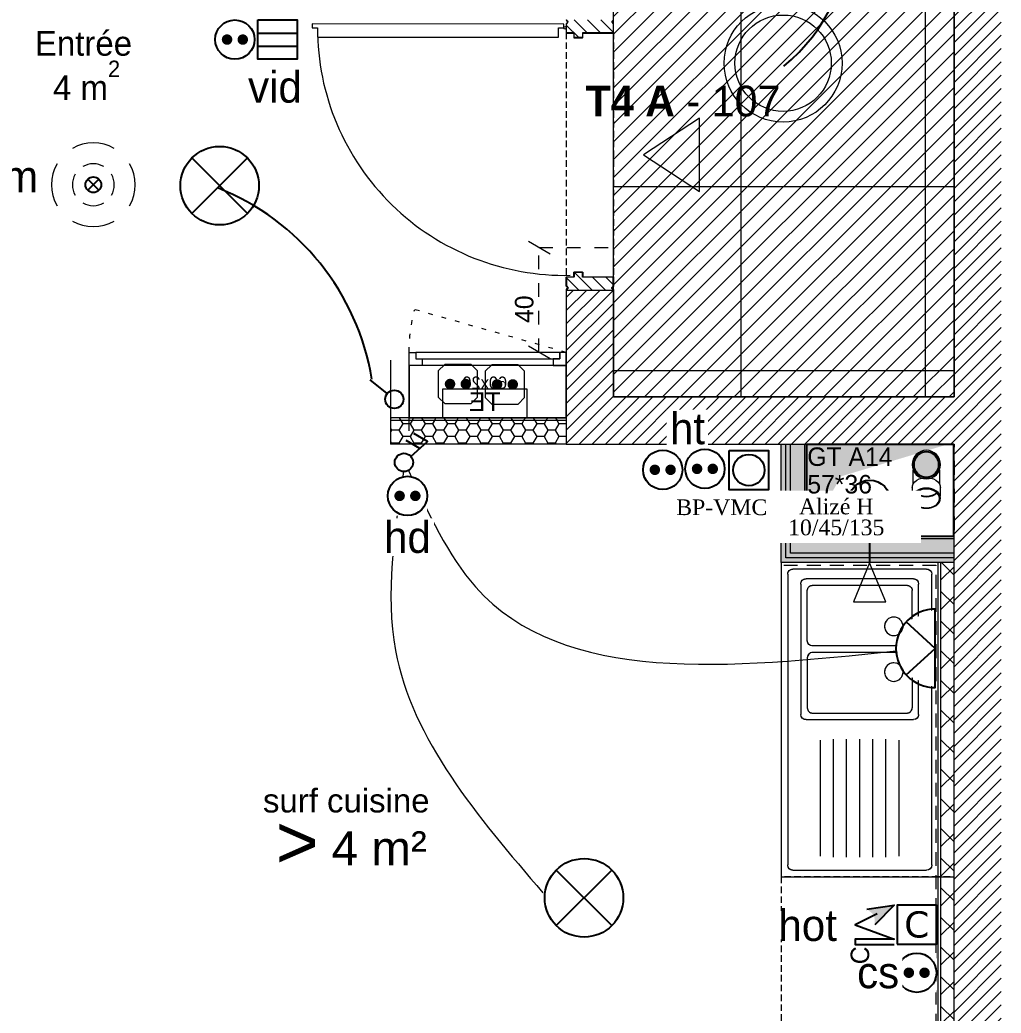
# Model space of a CAD drawing. Header units: centimetres. Extents: x 2666 to 9670, y 1889 to 5633.
# Drawn here: x 3980.9 to 4355.4, y 2993.2 to 3372.4 of the extents above; entities that cross this region are included whole.
import ezdxf

# ---------------------------------------------------------------- set-up
doc = ezdxf.new("R2010")
doc.units = ezdxf.units.CM
doc.header["$LTSCALE"] = 12.7
for name, pattern in [('ISO-03', [3, 1.2, -1.8]), ('Style de ligne -11', [0.694444, 0.41656, -0.277884]), ('Style de ligne -13', [0.295276, 0.19685, -0.098425]), ('Style de ligne -5', [0.41656, 0.13885, -0.27771]), ('VW-01', [0.83312, 0.41656, -0.41656])]:
    doc.linetypes.add(name, pattern=pattern)
doc.layers.add('B faience', color=7, linetype='Style de ligne -11', lineweight=13, true_color=0x0040ff)
doc.layers.add('C ANNOTATIONS-textes-numérotation gaine', color=7, linetype='ISO-03', lineweight=5, true_color=0xdd0000)
for name, color, linetype, lineweight in [('B Faux plafonds', 7, 'Continuous', 5), ('B GÈnÈral', 7, 'Continuous', 5), ('B Général', 7, 'Continuous', 5), ('C ANNOTATIONS-prestations', 7, 'Continuous', 5), ('C ANNOTATIONS-prestations-1', 7, 'Continuous', 5), ('C ANNOTATIONS-texte', 7, 'Continuous', 5), ('C ANNOTATIONS-texte surfaces', 7, 'Continuous', 5), ('F REMPLISSAGE-TE', 7, 'Continuous', 13), ('F REMPLISSAGE-TE-1', 7, 'Continuous', 5), ('F REMPLISSAGE-vert clair', 7, 'Continuous', 13), ('F REMPLISSAGE-vert clair-1', 7, 'Continuous', 5), ('F REMPLISSAGE-vert foncÈ', 7, 'Continuous', 5), ('F REMPLISSAGE-vert foncé', 7, 'Continuous', 13), ('prlm-ELEC-CFA', 1, 'Continuous', 25), ('prlm-ELEC-CFO', 1, 'Continuous', 25), ('prlm-ELEC-SSI', 1, 'Continuous', 25)]:
    doc.layers.add(name, color=color, linetype=linetype, lineweight=lineweight)
for name, color, linetype in [('prlm-EAU-CHU', 42, 'Continuous'), ('prlm-EAU-EUEV', 25, 'Continuous'), ('prlm-GT', 242, 'Continuous'), ('prlm-VMC', 93, 'Continuous')]:
    doc.layers.add(name, color=color, linetype=linetype)
doc.styles.add('Eurostile', font='')
doc.styles.add('Eurostile (bold)', font='')
doc.styles.add('prlm-elec-cfa', font='comic.ttf', dxfattribs={"height": 12})
doc.styles.add('prlm-elec-cfo', font='comic.ttf', dxfattribs={"height": 12})
doc.styles.add('prlm-elec-ssi', font='comic.ttf', dxfattribs={"height": 12})
doc.styles.add('prlm-sejc', font='arial.ttf', dxfattribs={"height": 20})
doc.styles.add('prlm-vmc', font='pala.ttf', dxfattribs={"height": 14})
doc.styles.get('Eurostile').set_extended_font_data('Eurostile')
doc.styles.get('Eurostile (bold)').set_extended_font_data('Eurostile', bold=True)
pattern_1 = [(45, (0, 0), (2.4253472, -2.6458333), [])]
pattern_2 = [(180, (3724.997, 3146.8902), (-4.261364, -2.4603), [2.84091, -5.68182]), (300, (3724.997, 3146.8902), (4.261364, -2.4603), [2.84091, -5.68182]), (240, (3722.1562, 3141.9696), (-9e-09, -4.920599), [2.84091, -5.68182])]
pattern_3 = [(135, (4198.4424, 3320.8756), (2.64583, 2.42535), [])]

# ---------------------------------------------------------------- blocks, each defined once
blk = doc.blocks.new('Evier 120.60 RSH')
at = {"layer": 'B Général', "color": 7, "linetype": 'Continuous', "lineweight": 5}
for p, q in [((-55.5, -2.5), (55.5, -2.5)), ((-57.5, -55.5), (-57.5, -4.5)), ((2, -7.53), (51.79, -7.53)), ((57.5, -4.5), (57.5, -55.5)), ((0, -50.5), (0, -9.53)), ((18.98, -10), (18.98, -10)), ((53.79, -9.53), (53.79, -50.5)), ((-52.12, -15), (-7.88, -15)), ((-52.5, -20), (-7.5, -20)), ((-52.5, -25), (-7.5, -25)), ((-52.5, -30), (-7.5, -30)), ((-52.5, -35), (-7.5, -35)), ((-52.5, -40), (-7.5, -40)), ((-52.12, -45), (-7.88, -45)), ((25.65, -43.33), (25.65, -43.33)), ((51.79, -52.5), (2, -52.5)), ((9.17, -50), (9.17, -50)), ((55.5, -57.5), (-55.5, -57.5))]:
    blk.add_line(p, q, dxfattribs=at)
at = {"layer": 'B Général', "color": 7, "linetype": 'Continuous', "lineweight": 5, "flags": 128}
blk.add_lwpolyline([(-60, 0), (-60, 6), (60, 6), (60, 0)], dxfattribs=at)
blk.add_lwpolyline([(-60, 0), (60, 0), (60, -60), (-60, -60)], close=True, dxfattribs=at)
for points in [[(25.65, -12), (25.65, -48, -0.414212), (23.65, -50), (4.5, -50, -0.198914), (3.09, -49.41, -0.198914), (2.5, -48), (2.5, -12, -0.414214), (4.5, -10)], [(25.65, -12, 0.414212), (23.65, -10), (4.45, -10)], [(28.15, -12), (28.15, -48, 0.414212), (30.15, -50), (49.29, -50, 0.198914), (50.71, -49.41, 0.198914), (51.29, -48), (51.29, -12, 0.414214), (49.29, -10)], [(28.15, -12, -0.414212), (30.15, -10), (49.34, -10)]]:
    blk.add_lwpolyline(points, format="xyb", dxfattribs=at)
at = {"layer": 'B Général', "color": 7, "linetype": 'Continuous', "lineweight": 5}
for centre, start, end in [((-55.5, -4.5), 90, 180), ((55.5, -4.5), 0, 90), ((2, -9.53), 90, 180), ((51.79, -9.53), 0, 90), ((2, -50.5), 180, 270), ((51.79, -50.5), 270, 0), ((-55.5, -55.5), 180, 270), ((55.5, -55.5), 270, 0)]:
    blk.add_arc(centre, 2, start, end, dxfattribs=at)
for centre in [(18.15, -17), (35.65, -17)]:
    blk.add_ellipse(centre, major_axis=(3.54, 0), ratio=1, dxfattribs=at)
blk = doc.blocks.new('Groupe-28-1')
at = {"layer": 'B Général', "color": 7, "linetype": 'VW-01', "lineweight": 5, "flags": 128}
blk.add_lwpolyline([(4280.44, 3210.48), (4337.44, 3210.48), (4337.44, 3174.23), (4280.44, 3174.23)], close=True, dxfattribs=at)
at = {"layer": 'C ANNOTATIONS-textes-numérotation gaine', "color": 7, "insert": (4281.44, 3209.18), "char_height": 7.059, "width": 43.7576, "attachment_point": 1, "line_spacing_factor": 0.894142, "style": 'Eurostile'}
blk.add_mtext('GT A14\\P57*36', dxfattribs=at)
blk = doc.blocks.new('xi.PTCE')
at = {"layer": 'prlm-ELEC-CFO', "color": 0}
for points in [[(-10.61, 10.61), (10.61, -10.61)], [(10.61, 10.61), (-10.61, -10.61)]]:
    blk.add_lwpolyline(points, dxfattribs=at)
at = {"layer": 'prlm-ELEC-CFO', "color": 0, "linetype": 'ByBlock'}
blk.add_circle((0, 0), 15, dxfattribs=at)
blk = doc.blocks.new('xi.SA')
at = {"layer": 'prlm-ELEC-CFO', "color": 0}
blk.add_lwpolyline([(0.2, -1.28), (5.5, 5.28)], dxfattribs=at)
blk.add_circle((-2, -4), 3.5, dxfattribs=at)
blk = doc.blocks.new('xi.FUM')
at = {"color": 0}
blk.add_wipeout([(-10.61, -10.61), (-15, 0), (-10.61, 10.61), (0, 15), (10.61, 10.61), (15, 0), (10.61, -10.61), (0, -15)], dxfattribs=at).dxf.layer = 'prlm-ELEC-SSI'
at = {"layer": 'prlm-ELEC-SSI', "color": 0}
for points in [[(-2.12, 2.12), (2.12, -2.12)], [(2.12, 2.12), (-2.12, -2.12)]]:
    blk.add_lwpolyline(points, dxfattribs=at)
blk.add_circle((0, 0), 3, dxfattribs=at)
at = {"layer": 'prlm-ELEC-SSI', "color": 0, "lineweight": 13}
for radius, start, end in [(16, 60, 120), (16, 150, 210), (8, 60, 120), (16, 330, 30), (8, 150, 210), (8, 330, 30), (8, 240, 300), (16, 240, 300)]:
    blk.add_arc((0, 0), radius, start, end, dxfattribs=at)
blk = doc.blocks.new('xi.VID')
at = {"layer": 'prlm-ELEC-CFA', "color": 0, "linetype": 'ByBlock', "lineweight": -2, "flags": 128}
blk.add_lwpolyline([(-7.5, 7.5), (7.5, 7.5), (7.5, -7.5), (-7.5, -7.5)], close=True, dxfattribs=at)
at = {"layer": 'prlm-ELEC-CFA', "color": 0}
for points in [[(-7.5, 2.5), (7.5, 2.5)], [(-7.5, -2.5), (7.5, -2.5)]]:
    blk.add_lwpolyline(points, dxfattribs=at)
blk = doc.blocks.new('xi.PC')
at = {"color": 0, "lineweight": 5}
blk.add_wipeout([(-7.5, -7.5), (7.5, -7.5), (7.5, 7.5), (-7.5, 7.5)], dxfattribs=at).dxf.layer = 'prlm-ELEC-CFO'
at = {"layer": 'prlm-ELEC-CFO', "color": 0, "linetype": 'ByBlock', "lineweight": 5, "const_width": 2}
for points in [[(-4, 0, 1), (-2, 0, 1)], [(2, 0, 1), (4, 0, 1)]]:
    blk.add_lwpolyline(points, format="xyb", close=True, dxfattribs=at)
at = {"layer": 'prlm-ELEC-CFO', "color": 0, "linetype": 'ByBlock', "lineweight": -2}
blk.add_circle((0, 0), 7.5, dxfattribs=at)
blk = doc.blocks.new('xi.PCGTL')
at = {"layer": 'prlm-ELEC-CFO', "color": 0, "lineweight": 0}
blk.add_lwpolyline([(-7.5, -5), (-5, -7.5), (5, -7.5), (7.5, -5), (7.5, 5), (5, 7.5), (-5, 7.5), (-7.5, 5)], close=True, dxfattribs=at)
at = {"layer": 'prlm-ELEC-CFO', "color": 0, "linetype": 'ByBlock', "lineweight": 5, "const_width": 2}
for points in [[(-4, 0, 1), (-2, 0, 1)], [(2, 0, 1), (4, 0, 1)]]:
    blk.add_lwpolyline(points, format="xyb", close=True, dxfattribs=at)
blk = doc.blocks.new('xi.4m²')
at = {"color": 0}
blk.add_wipeout([(-34.54, 20.54), (34.54, 20.54), (34.54, -20.54), (-34.54, -20.54)], dxfattribs=at).dxf.layer = 'prlm-ELEC-CFO'
at = {"layer": 'prlm-ELEC-CFO', "color": 0, "attachment_point": 6, "line_spacing_factor": 0.8, "style": 'prlm-sejc'}
for s, insert, char_height in [('surf cuisine', (30.36, 8.9), 9), ('4 m²', (29.31, -9.19), 13)]:
    blk.add_mtext(s, dxfattribs=dict(at, insert=insert, char_height=char_height))
at = {"layer": 'prlm-ELEC-CFO', "color": 0, "style": 'prlm-sejc', "flags": 8}
blk.add_attdef('?', (-28.3, -16.79), '', height=20, dxfattribs=at)
blk = doc.blocks.new('xi.ECAP')
at = {"color": 0}
blk.add_wipeout([(-15, 0), (-10.13, 11.06), (0, 15), (10.13, 11.06), (15, 0)], dxfattribs=at).dxf.layer = 'prlm-ELEC-CFO'
at = {"layer": 'prlm-ELEC-CFO', "color": 0, "linetype": 'ByBlock', "lineweight": -2, "flags": 128}
blk.add_lwpolyline([(15, 0, 1), (-15, 0)], format="xyb", close=True, dxfattribs=at)
at = {"layer": 'prlm-ELEC-CFO', "color": 0}
blk.add_lwpolyline([(-10.13, 11.06), (0, 0), (10.13, 11.06)], dxfattribs=at)
blk = doc.blocks.new('xi.DA')
at = {"layer": 'prlm-ELEC-CFO', "color": 0}
for points in [[(4.05, 1.39), (-1.17, 4.34)], [(0.61, -1.67), (7.04, 4.05), (1.81, 7.01)]]:
    blk.add_lwpolyline(points, dxfattribs=at)
blk.add_circle((-2, -4), 3.5, dxfattribs=at)
blk = doc.blocks.new('xi.PCHD')
at = {"color": 0, "lineweight": 5}
blk.add_wipeout([(-7.5, -7.5), (7.5, -7.5), (7.5, 7.5), (-7.5, 7.5)], dxfattribs=at).dxf.layer = 'prlm-ELEC-CFO'
at = {"layer": 'prlm-ELEC-CFO', "color": 0, "linetype": 'ByBlock', "lineweight": 5, "const_width": 2}
for points in [[(-4, 0, 1), (-2, 0, 1)], [(2, 0, 1), (4, 0, 1)]]:
    blk.add_lwpolyline(points, format="xyb", close=True, dxfattribs=at)
at = {"layer": 'prlm-ELEC-CFO', "color": 0, "linetype": 'ByBlock', "lineweight": -2}
blk.add_circle((0, 0), 7.5, dxfattribs=at)
blk = doc.blocks.new('xi.PCHT')
at = {"color": 0, "lineweight": 5}
blk.add_wipeout([(-7.5, -7.5), (7.5, -7.5), (7.5, 7.5), (-7.5, 7.5)], dxfattribs=at).dxf.layer = 'prlm-ELEC-CFO'
at = {"layer": 'prlm-ELEC-CFO', "color": 0, "linetype": 'ByBlock', "lineweight": 5, "const_width": 2}
for points in [[(-4, 0, 1), (-2, 0, 1)], [(2, 0, 1), (4, 0, 1)]]:
    blk.add_lwpolyline(points, format="xyb", close=True, dxfattribs=at)
at = {"layer": 'prlm-ELEC-CFO', "color": 0, "linetype": 'ByBlock', "lineweight": -2}
blk.add_circle((0, 0), 7.5, dxfattribs=at)
blk = doc.blocks.new('xi.SF32')
at = {"layer": 'prlm-ELEC-CFO', "color": 0, "flags": 128}
blk.add_lwpolyline([(-7.5, -7.5), (7.5, -7.5), (7.5, 7.5), (-7.5, 7.5)], close=True, dxfattribs=at)
at = {"layer": 'prlm-ELEC-CFO', "color": 0, "linetype": 'ByBlock', "insert": (0, 0), "char_height": 10, "width": 11.36, "attachment_point": 5}
blk.add_mtext('{\\fVerdana|b0|i0|c0|p34;C}', dxfattribs=at)
blk = doc.blocks.new('xi.PCS')
at = {"color": 0, "lineweight": 5}
blk.add_wipeout([(-7.5, -7.5), (7.5, -7.5), (7.5, 7.5), (-7.5, 7.5)], dxfattribs=at).dxf.layer = 'prlm-ELEC-CFO'
at = {"layer": 'prlm-ELEC-CFO', "color": 0, "linetype": 'ByBlock', "lineweight": 5, "const_width": 2}
for points in [[(-4, 0, 1), (-2, 0, 1)], [(2, 0, 1), (4, 0, 1)]]:
    blk.add_lwpolyline(points, format="xyb", close=True, dxfattribs=at)
at = {"layer": 'prlm-ELEC-CFO', "color": 0, "linetype": 'ByBlock', "lineweight": -2}
blk.add_circle((0, 0), 7.5, dxfattribs=at)
blk = doc.blocks.new('xi.hot')
at = {"layer": 'prlm-ELEC-CFO', "lineweight": 5}
blk.add_hatch(color=0, dxfattribs=at).paths.add_polyline_path([(-3, 6), (-0.1, 3.7), (0, 0), (7.5, 7.5)])
at = {"layer": 'prlm-ELEC-CFO', "color": 0}
for points in [[(0.95, 4.23), (-7.5, 0), (7.5, -5.5), (-7.5, -5.5), (-7.5, -7.5), (7.5, -7.5)], [(-3, 6), (7.5, 7.5), (0, 0)]]:
    blk.add_lwpolyline(points, dxfattribs=at)
blk = doc.blocks.new('xi.cee1')
at = {"layer": 'prlm-EAU-CHU', "color": 0, "lineweight": 13}
for p, q in [((7.43, 5), (2.17, 5)), ((12.09, 5.34), (8.77, 5.34)), ((2.17, -5), (7.43, -5)), ((8.77, -5.34), (12.09, -5.34))]:
    blk.add_line(p, q, dxfattribs=at)
for radius in [5.45, 4.69]:
    blk.add_circle((0, 0), radius, dxfattribs=at)
for centre, radius, start, end in [((10.09, 0.78), 4.99, 122.4397, 169.5051), ((8.79, 2.49), 2.86, 90.508, 118.9381), ((6.35, 0), 5.87, 317.8112, 42.1667), ((6.14, 0), 6.3, 318.9248, 41.0752), ((10.09, -0.78), 4.99, 190.4949, 237.5603), ((8.79, -2.49), 2.86, 241.0619, 269.492)]:
    blk.add_arc(centre, radius, start, end, dxfattribs=at)
for centre, major_axis, ratio in [((12.84, 0), (0, -5.44), 0.708306), ((12.94, 0), (0, -5.05), 0.707331)]:
    blk.add_ellipse(centre, major_axis=major_axis, ratio=ratio, dxfattribs=at)
blk = doc.blocks.new('xi.be')
at = {"layer": 'prlm-VMC', "color": 0, "linetype": 'ByBlock', "lineweight": 5, "flags": 128}
blk.add_lwpolyline([(-6.17, -15), (6.17, -15), (0, 0)], close=True, dxfattribs=at)
at = {"layer": 'prlm-VMC', "color": 0, "linetype": 'ByBlock', "lineweight": 5}
blk.add_solid([(0, -1), (5.17, -14), (-5.17, -14), (0, -1)], dxfattribs=at)
blk = doc.blocks.new('xi.eu')
at = {"layer": 'prlm-EAU-EUEV', "linetype": 'ByBlock', "lineweight": -2}
h = blk.add_hatch(color=0, dxfattribs=at)
edge = h.paths.add_edge_path()
edge.add_arc((0, 0), 5, 0, 360)
at = {"layer": 'prlm-EAU-EUEV', "color": 0, "linetype": 'ByBlock', "lineweight": 5}
blk.add_circle((0, 0), 5, dxfattribs=at)
blk = doc.blocks.new('xi.bp-vmc-cui')
at = {"layer": 'prlm-VMC', "color": 0, "linetype": 'ByBlock', "lineweight": -2, "flags": 128}
blk.add_lwpolyline([(-7.5, 7.5), (7.5, 7.5), (7.5, -7.5), (-7.5, -7.5)], close=True, dxfattribs=at)
at = {"layer": 'prlm-VMC', "color": 0, "linetype": 'ByBlock', "lineweight": -2}
blk.add_circle((0, 0), 6, dxfattribs=at)
blk = doc.blocks.new('xi.lumD')
at = {"layer": 'prlm-ELEC-CFO', "color": 0, "linetype": 'ByBlock', "lineweight": 13}
for radius in [22.49, 18.39]:
    blk.add_circle((0, 0), radius, dxfattribs=at)
blk = doc.blocks.new('Evier 120.60 T3 et +')
at = {"layer": 'B Général', "color": 7, "linetype": 'Style de ligne -13', "lineweight": 5}
for p, q in [((-55.5, -2.5), (55.5, -2.5)), ((-57.5, -55.5), (-57.5, -4.5)), ((2, -7.53), (51.79, -7.53)), ((57.5, -4.5), (57.5, -55.5)), ((0, -50.5), (0, -9.53)), ((18.98, -10), (18.98, -10)), ((53.79, -9.53), (53.79, -50.5)), ((-52.12, -15), (-7.88, -15)), ((-52.5, -20), (-7.5, -20)), ((-52.5, -25), (-7.5, -25)), ((-52.5, -30), (-7.5, -30)), ((-52.5, -35), (-7.5, -35)), ((-52.5, -40), (-7.5, -40)), ((-52.12, -45), (-7.88, -45)), ((25.65, -43.33), (25.65, -43.33)), ((51.79, -52.5), (2, -52.5)), ((9.17, -50), (9.17, -50)), ((55.5, -57.5), (-55.5, -57.5))]:
    blk.add_line(p, q, dxfattribs=at)
at = {"layer": 'B Général', "color": 7, "linetype": 'Style de ligne -13', "lineweight": 5, "flags": 128}
blk.add_lwpolyline([(-60, 0), (-60, 6), (60, 6), (60, 0)], dxfattribs=at)
blk.add_lwpolyline([(-60, 0), (60, 0), (60, -60), (-60, -60)], close=True, dxfattribs=at)
for points in [[(25.65, -12), (25.65, -48, -0.414212), (23.65, -50), (4.5, -50, -0.198914), (3.09, -49.41, -0.198914), (2.5, -48), (2.5, -12, -0.414214), (4.5, -10)], [(25.65, -12, 0.414212), (23.65, -10), (4.45, -10)], [(28.15, -12), (28.15, -48, 0.414212), (30.15, -50), (49.29, -50, 0.198914), (50.71, -49.41, 0.198914), (51.29, -48), (51.29, -12, 0.414214), (49.29, -10)], [(28.15, -12, -0.414212), (30.15, -10), (49.34, -10)]]:
    blk.add_lwpolyline(points, format="xyb", dxfattribs=at)
at = {"layer": 'B Général', "color": 7, "linetype": 'Style de ligne -13', "lineweight": 5}
for centre, start, end in [((-55.5, -4.5), 90, 180), ((55.5, -4.5), 0, 90), ((2, -9.53), 90, 180), ((51.79, -9.53), 0, 90), ((2, -50.5), 180, 270), ((51.79, -50.5), 270, 0), ((-55.5, -55.5), 180, 270), ((55.5, -55.5), 270, 0)]:
    blk.add_arc(centre, 2, start, end, dxfattribs=at)
for centre in [(18.15, -17), (35.65, -17)]:
    blk.add_ellipse(centre, major_axis=(3.54, 0), ratio=1, dxfattribs=at)
blk = doc.blocks.new('Cuisson')
at = {"layer": 'B Général', "color": 7, "linetype": 'Style de ligne -13', "lineweight": 5, "flags": 128}
blk.add_lwpolyline([(-30, 30), (-30, 36), (30, 36), (30, 30)], dxfattribs=at)
blk.add_lwpolyline([(-30, 30), (30, 30), (30, -30), (-30, -30)], close=True, dxfattribs=at)
at = {"layer": 'B Général', "color": 7, "insert": (0, 0), "char_height": 7.06, "attachment_point": 5, "line_spacing_factor": 0.894142, "style": 'Eurostile'}
blk.add_mtext('C', dxfattribs=at)
blk = doc.blocks.new('Groupe-12-1')
at = {"layer": 'B Général', "flags": 128}
for points in [[(-31.46, -5.77), (-31.46, -0.77), (-28.96, -0.77), (-28.96, -3.27), (-26.46, -3.27), (-26.46, -5.77)], [(26.04, -0.77), (26.04, -3.27), (-28.96, -3.27), (-28.96, -0.77)], [(28.54, -5.77), (28.54, -0.77), (26.04, -0.77), (26.04, -3.27), (23.54, -3.27), (23.54, -5.77)]]:
    blk.add_lwpolyline(points, close=True, dxfattribs=at)
blk = doc.blocks.new('TE')
at = {"layer": 'B Général', "color": 7, "linetype": 'Style de ligne -5', "lineweight": 5}
blk.add_line((-31.46, -0.77), (26.39, 15.56), dxfattribs=at)
at = {"layer": 'B Général', "flags": 128}
blk.add_lwpolyline([(28.54, -5.77), (28.54, -25.77), (-31.46, -25.77), (-31.46, -5.77)], close=True, dxfattribs=at)
at = {"layer": 'B Général', "color": 7, "flags": 128}
blk.add_lwpolyline([(15.79, -14.77), (15.79, -25.77), (-16.46, -25.77), (-16.46, -14.77)], close=True, dxfattribs=at)
at = {"layer": 'B Général', "color": 7, "linetype": 'Style de ligne -5', "lineweight": 5}
blk.add_arc((-34.54, -0.77), 63.08, 359.9968, 14.9984, dxfattribs=at)
at = {"layer": 'B Général', "color": 7}
blk.add_blockref('Groupe-12-1', (0, 0), dxfattribs=at)
at = {"layer": 'B Général', "insert": (-0.34, -16.07), "char_height": 7.059, "width": 32.25, "attachment_point": 2, "line_spacing_factor": 0.894142, "style": 'Eurostile'}
blk.add_mtext('TE ', dxfattribs=at)
at = {"layer": 'C ANNOTATIONS-prestations', "insert": (-0.34, -14.77), "char_height": 4.706, "width": 32.25, "attachment_point": 8, "line_spacing_factor": 0.894142, "style": 'Eurostile'}
blk.add_mtext('60x20', dxfattribs=at)

msp = doc.modelspace()

# ---------------------------------------------------------------- hatches: boundary and pattern name
at = {"layer": 'B Faux plafonds', "linetype": 'Continuous', "lineweight": 5, "true_color": 0xaaaaaa}
h = msp.add_hatch(dxfattribs=at)
h.set_pattern_fill('F_P__SOFFITE', color=253, style=0, pattern_type=2)
h.set_pattern_definition([(45, (0, 0.2205), (-3.5277778, 3.3072917), [])])
h.paths.add_polyline_path([(4337.44, 3228.48), (4207.44, 3228.48), (4207.44, 4282.39), (4659.96, 4282.39), (4659.96, 4330.39), (5019.96, 4330.39), (5019.96, 4687.89), (5150.04, 4687.72), (5150.04, 4282.39), (6787.89, 4282.39), (6787.89, 4152.39), (4337.44, 4152.39)])
at = {"layer": 'B GÈnÈral', "linetype": 'Continuous', "lineweight": 5}
h = msp.add_hatch(dxfattribs=at)
h.set_pattern_fill('50_BETON', style=0, pattern_type=2)
h.set_pattern_definition(pattern_1)
h.paths.add_polyline_path([(4337.44, 3769.29), (4337.44, 2576.4), (4355.44, 2592.4), (4355.44, 3769.29)])
h = msp.add_hatch(dxfattribs=at)
h.set_pattern_fill('50_BETON', angle=90, style=0, pattern_type=2)
h.set_pattern_definition(pattern_3)
edge = h.paths.add_edge_path()
edge.add_line((4207.39, 3372.48), (4206.82, 3371.81))
edge.add_line((4206.82, 3371.81), (4206.81, 3371.8))
edge.add_arc((4206.96, 3371.67), 0.2, 138.9909, 221.0091)
edge.add_line((4206.81, 3371.54), (4206.82, 3371.53))
edge.add_line((4206.82, 3371.53), (4207.3, 3370.97))
edge.add_line((4207.3, 3370.97), (4207.3, 3370.97))
edge.add_arc((4207.26, 3370.94), 0.05, 0, 41.0091, ccw=False)
edge.add_line((4207.31, 3370.94), (4207.31, 3370.94))
edge.add_line((4207.31, 3370.94), (4207.31, 3367.58))
edge.add_line((4207.31, 3367.58), (4207.31, 3367.57))
edge.add_arc((4207.27, 3367.57), 0.0435, 270, 360, ccw=False)
edge.add_line((4207.27, 3367.53), (4195.75, 3367.53))
edge.add_arc((4195.75, 3367.35), 0.174, 90, 180)
edge.add_line((4195.57, 3367.35), (4195.57, 3367.33))
edge.add_line((4195.57, 3367.33), (4195.57, 3365.78))
edge.add_line((4195.57, 3365.78), (4195.57, 3365.77))
edge.add_arc((4195.53, 3365.77), 0.0435, 270, 360, ccw=False)
edge.add_line((4195.53, 3365.73), (4192.49, 3365.73))
edge.add_arc((4192.49, 3365.77), 0.0435, 180, 270, ccw=False)
edge.add_line((4192.44, 3365.77), (4192.44, 3365.78))
edge.add_line((4192.44, 3365.78), (4192.44, 3367.33))
edge.add_line((4192.44, 3367.33), (4192.44, 3367.35))
edge.add_arc((4192.27, 3367.35), 0.174, 0, 90)
edge.add_line((4192.27, 3367.53), (4189.62, 3367.53))
edge.add_arc((4189.62, 3367.57), 0.0435, 180, 270, ccw=False)
edge.add_line((4189.57, 3367.57), (4189.57, 3367.58))
edge.add_line((4189.57, 3367.58), (4189.57, 3370.94))
edge.add_line((4189.57, 3370.94), (4189.57, 3370.94))
edge.add_arc((4189.62, 3370.94), 0.05, 138.9909, 180, ccw=False)
edge.add_line((4189.59, 3370.97), (4189.59, 3370.97))
edge.add_line((4189.59, 3370.97), (4190.07, 3371.53))
edge.add_line((4190.07, 3371.53), (4190.08, 3371.54))
edge.add_arc((4189.93, 3371.67), 0.2, 318.9909, 396.9033)
edge.add_line((4190.09, 3371.79), (4190.08, 3371.8))
edge.add_line((4190.08, 3371.8), (4189.63, 3372.31))
edge.add_line((4189.63, 3372.31), (4189.63, 3372.31))
edge.add_line((4189.63, 3372.31), (4189.49, 3372.48))
edge.add_line((4189.49, 3372.48), (4207.39, 3372.48))
h = msp.add_hatch(dxfattribs=at)
h.set_pattern_fill('50_BETON', angle=90, style=0, pattern_type=2)
h.set_pattern_definition(pattern_3)
edge = h.paths.add_edge_path()
edge.add_line((4207.39, 3269.28), (4206.82, 3269.94))
edge.add_line((4206.82, 3269.94), (4206.81, 3269.95))
edge.add_arc((4206.96, 3270.08), 0.2, 138.9909, 221.0091, ccw=False)
edge.add_line((4206.81, 3270.21), (4206.82, 3270.22))
edge.add_line((4206.82, 3270.22), (4207.3, 3270.78))
edge.add_line((4207.3, 3270.78), (4207.3, 3270.78))
edge.add_arc((4207.26, 3270.81), 0.05, 318.9909, 360)
edge.add_line((4207.31, 3270.81), (4207.31, 3270.81))
edge.add_line((4207.31, 3270.81), (4207.31, 3274.18))
edge.add_line((4207.31, 3274.18), (4207.31, 3274.18))
edge.add_arc((4207.27, 3274.18), 0.0435, 0, 90)
edge.add_line((4207.27, 3274.23), (4195.75, 3274.23))
edge.add_arc((4195.75, 3274.4), 0.174, 180, 270, ccw=False)
edge.add_line((4195.57, 3274.4), (4195.57, 3274.43))
edge.add_line((4195.57, 3274.43), (4195.57, 3275.98))
edge.add_line((4195.57, 3275.98), (4195.57, 3275.98))
edge.add_arc((4195.53, 3275.98), 0.0435, 0, 90)
edge.add_line((4195.53, 3276.03), (4192.49, 3276.03))
edge.add_arc((4192.49, 3275.98), 0.0435, 90, 180)
edge.add_line((4192.44, 3275.98), (4192.44, 3275.98))
edge.add_line((4192.44, 3275.98), (4192.44, 3274.43))
edge.add_line((4192.44, 3274.43), (4192.44, 3274.4))
edge.add_arc((4192.27, 3274.4), 0.174, 270, 360, ccw=False)
edge.add_line((4192.27, 3274.23), (4189.62, 3274.23))
edge.add_arc((4189.62, 3274.18), 0.0435, 90, 180)
edge.add_line((4189.57, 3274.18), (4189.57, 3274.18))
edge.add_line((4189.57, 3274.18), (4189.57, 3270.81))
edge.add_line((4189.57, 3270.81), (4189.57, 3270.81))
edge.add_arc((4189.62, 3270.81), 0.05, 180, 221.0091)
edge.add_line((4189.59, 3270.78), (4189.59, 3270.78))
edge.add_line((4189.59, 3270.78), (4190.07, 3270.22))
edge.add_line((4190.07, 3270.22), (4190.08, 3270.21))
edge.add_arc((4189.93, 3270.08), 0.2, -36.9033, 41.0091, ccw=False)
edge.add_line((4190.09, 3269.96), (4190.08, 3269.95))
edge.add_line((4190.08, 3269.95), (4189.63, 3269.44))
edge.add_line((4189.63, 3269.44), (4189.63, 3269.44))
edge.add_line((4189.63, 3269.44), (4189.49, 3269.28))
edge.add_line((4189.49, 3269.28), (4207.39, 3269.28))
h = msp.add_hatch(dxfattribs=at)
h.set_pattern_fill('50_BETON', style=0, pattern_type=2)
h.set_pattern_definition(pattern_1)
h.paths.add_polyline_path([(4189.44, 3210.48), (4207.44, 3228.48), (4207.44, 3269.28), (4189.44, 3269.28)])
h = msp.add_hatch(dxfattribs=at)
h.set_pattern_fill('50_BETON', style=0, pattern_type=2)
h.set_pattern_definition(pattern_1)
h.paths.add_polyline_path([(4337.44, 3210.48), (4337.44, 3228.48), (4207.44, 3228.48), (4189.44, 3210.48)])
h = msp.add_hatch(dxfattribs=at)
h.set_pattern_fill('PSE', angle=180, style=0, pattern_type=2)
h.set_pattern_definition(pattern_2)
h.paths.add_polyline_path([(4189.44, 3220.48), (4189.44, 3210.48), (4122.34, 3210.48), (4122.34, 3220.48)])
at = {"layer": 'B GÈnÈral', "linetype": 'Continuous', "lineweight": 5, "true_color": 0x808080}
h = msp.add_hatch(dxfattribs=at)
h.set_pattern_fill('02_ISOLANT', color=8, angle=90, style=0, pattern_type=2)
h.set_pattern_definition([(135, (3617.4236, 3065.871), (-5.65685, -5.65685), []), (225, (3617.4236, 3065.871), (-5.65685, 5.65685), [])])
h.paths.add_polyline_path([(4332.44, 2862.23), (4337.44, 2862.23), (4337.44, 3165.23), (4332.44, 3165.23)])
at = {"layer": 'C ANNOTATIONS-prestations-1', "linetype": 'Continuous', "lineweight": 9, "true_color": 0x989898}
h = msp.add_hatch(dxfattribs=at)
h.set_pattern_fill('DALETTES TERRASSE 50X50', color=252, scale=1.406016, style=0, pattern_type=2)
h.set_pattern_definition([(0, (4678, 4152.39), (4e-15, -70.3008), []), (-90, (4678, 4152.39), (70.3008, 0), [])])
h.paths.add_polyline_path([(4337.44, 3228.48), (4207.44, 3228.48), (4207.44, 4282.39), (4659.96, 4282.39), (4659.96, 4330.39), (5019.96, 4330.39), (5019.96, 4687.89), (5150.04, 4687.72), (5150.04, 4282.39), (6787.89, 4282.39), (6787.89, 4152.39), (4337.44, 4152.39)])
at = {"layer": 'F REMPLISSAGE-TE-1', "linetype": 'Continuous', "lineweight": 5}
h = msp.add_hatch(dxfattribs=at)
h.set_pattern_fill('PSE', angle=180, style=0, pattern_type=2)
h.set_pattern_definition(pattern_2)
h.paths.add_polyline_path([(4189.44, 3219.48), (4189.44, 3220.48), (4122.34, 3220.48), (4122.34, 3219.48)])
h = msp.add_hatch(dxfattribs=at)
h.set_pattern_fill('PSE', angle=180, style=0, pattern_type=2)
h.set_pattern_definition(pattern_2)
h.paths.add_polyline_path([(4189.44, 3210.48), (4189.44, 3219.48), (4122.34, 3219.48), (4122.34, 3210.48)])

# ---------------------------------------------------------------- linework, layer by layer
at = {"layer": 'B faience', "flags": 128}
msp.add_lwpolyline([(4272.44, 3164.23), (4330.44, 3164.23), (4330.44, 2862.23)], dxfattribs=at)
at = {"layer": 'B GÈnÈral', "color": 9, "linetype": 'Continuous', "true_color": 0xc0dcc0}
for points in [[(4280.44, 3174.23), (4271.44, 3165.23), (4280.44, 3210.48), (4271.44, 3210.48)], [(4337.44, 3174.23), (4337.44, 3165.23), (4280.44, 3174.23), (4271.44, 3165.23)]]:
    msp.add_solid(points, dxfattribs=at)
at = {"layer": 'B GÈnÈral', "color": 254, "linetype": 'Continuous', "true_color": 0xd6d6d6}
msp.add_solid([(4280.44, 3210.48), (4280.44, 3174.23), (4335.44, 3210.48), (4294.42, 3198.16)], dxfattribs=at)
at = {"layer": 'B Général', "color": 7, "linetype": 'Continuous', "lineweight": 18}
for p, q in [((4337.44, 3228.48), (4337.44, 3769.29)), ((4189.44, 3269.28), (4189.44, 3210.48)), ((4207.44, 3269.28), (4207.44, 3228.48)), ((4207.44, 3228.48), (4337.44, 3228.48)), ((4189.44, 3210.48), (4337.44, 3210.48)), ((4337.44, 2862.23), (4337.44, 3210.48))]:
    msp.add_line(p, q, dxfattribs=at)
at = {"layer": 'B Général', "color": 7, "linetype": 'Continuous', "lineweight": 5}
for p, q in [((4337.44, 3228.48), (4337.44, 3769.29)), ((4189.44, 3269.28), (4189.44, 3210.48)), ((4189.44, 3269.28), (4207.44, 3269.28)), ((4207.44, 3269.28), (4207.44, 3228.48)), ((4129.44, 3215.48), (4129.44, 3247.48)), ((4122.44, 3215.48), (4122.44, 3242.48)), ((4207.44, 3228.48), (4337.44, 3228.48)), ((4189.44, 3210.48), (4337.44, 3210.48)), ((4337.44, 2862.23), (4337.44, 3210.48)), ((4331.44, 2862.23), (4331.44, 3165.23)), ((4332.44, 2862.23), (4332.44, 3165.23)), ((4337.44, 2862.23), (4337.44, 3165.23))]:
    msp.add_line(p, q, dxfattribs=at)
at = {"layer": 'B Général', "linetype": 'Style de ligne -13', "lineweight": 5}
for p, q in [((4189.44, 3367.58), (4189.44, 3274.18)), ((4207.44, 3367.58), (4207.44, 3274.18))]:
    msp.add_line(p, q, dxfattribs=at)
at = {"layer": 'B Général', "color": 7, "linetype": 'Continuous', "lineweight": 13}
for p, q in [((4122.34, 3220.48), (4122.34, 3210.48)), ((4189.44, 3220.48), (4122.34, 3220.48)), ((4189.44, 3210.48), (4122.34, 3210.48)), ((4271.44, 3165.23), (4271.44, 3210.48)), ((4280.44, 3174.23), (4280.44, 3210.48)), ((4337.44, 3174.23), (4280.44, 3174.23)), ((4337.44, 3165.23), (4271.44, 3165.23)), ((4337.44, 3165.23), (4331.44, 3165.23)), ((4331.44, 2862.23), (4331.44, 3165.23)), ((4337.44, 2862.23), (4337.44, 3165.23))]:
    msp.add_line(p, q, dxfattribs=at)
at = {"layer": 'B Général', "linetype": 'Continuous', "lineweight": 5, "flags": 128}
for points in [[(4189.62, 3367.38), (4192.27, 3367.38, -0.414214), (4192.31, 3367.33), (4192.31, 3367.33), (4192.31, 3365.78), (4192.31, 3365.75, 0.414214), (4192.49, 3365.58), (4195.53, 3365.58, 0.414214), (4195.7, 3365.75), (4195.7, 3365.78), (4195.7, 3367.33), (4195.7, 3367.33, -0.414214), (4195.75, 3367.38), (4207.27, 3367.38, 0.414214), (4207.44, 3367.55), (4207.44, 3367.58), (4207.44, 3370.94), (4207.44, 3370.94, 0.18087), (4207.39, 3371.08), (4207.39, 3371.08), (4206.91, 3371.63), (4206.91, 3371.64, -0.373975), (4206.91, 3371.7), (4206.91, 3371.7), (4207.49, 3372.37), (4207.39, 3372.48), (4206.82, 3371.81), (4206.81, 3371.8, 0.373975), (4206.81, 3371.54), (4206.82, 3371.53), (4207.3, 3370.97), (4207.3, 3370.97, -0.18087), (4207.31, 3370.94), (4207.31, 3370.94), (4207.31, 3367.58), (4207.31, 3367.57, -0.414214), (4207.27, 3367.53), (4195.75, 3367.53, 0.414214), (4195.57, 3367.35), (4195.57, 3367.33), (4195.57, 3365.78), (4195.57, 3365.77, -0.414214), (4195.53, 3365.73), (4192.49, 3365.73, -0.414214), (4192.44, 3365.77), (4192.44, 3365.78), (4192.44, 3367.33), (4192.44, 3367.35, 0.414214), (4192.27, 3367.53), (4189.62, 3367.53, -0.414214), (4189.57, 3367.57), (4189.57, 3367.58), (4189.57, 3370.94), (4189.57, 3370.94, -0.18087), (4189.59, 3370.97), (4189.59, 3370.97), (4190.07, 3371.53), (4190.08, 3371.54, 0.353689), (4190.09, 3371.79), (4190.08, 3371.8), (4189.63, 3372.31), (4189.63, 3372.31), (4189.49, 3372.48), (4189.4, 3372.37), (4189.93, 3371.75, -0.385556), (4189.98, 3371.64), (4189.98, 3371.63), (4189.49, 3371.08), (4189.49, 3371.08, 0.18087), (4189.44, 3370.94), (4189.44, 3370.94), (4189.44, 3367.58), (4189.44, 3367.55, 0.414214)], [(4189.62, 3274.38), (4192.27, 3274.38, 0.414214), (4192.31, 3274.42), (4192.31, 3274.43), (4192.31, 3275.98), (4192.31, 3276, -0.414214), (4192.49, 3276.18), (4195.53, 3276.18, -0.414214), (4195.7, 3276), (4195.7, 3275.98), (4195.7, 3274.43), (4195.7, 3274.42, 0.414214), (4195.75, 3274.38), (4207.27, 3274.38, -0.414214), (4207.44, 3274.2), (4207.44, 3274.18), (4207.44, 3270.81), (4207.44, 3270.81, -0.18087), (4207.39, 3270.68), (4207.39, 3270.67), (4206.91, 3270.12), (4206.91, 3270.11, 0.373975), (4206.91, 3270.05), (4206.91, 3270.05), (4207.49, 3269.38), (4207.39, 3269.28), (4206.82, 3269.94), (4206.81, 3269.95, -0.373975), (4206.81, 3270.21), (4206.82, 3270.22), (4207.3, 3270.78), (4207.3, 3270.78, 0.18087), (4207.31, 3270.81), (4207.31, 3270.81), (4207.31, 3274.18), (4207.31, 3274.18, 0.414214), (4207.27, 3274.23), (4195.75, 3274.23, -0.414214), (4195.57, 3274.4), (4195.57, 3274.43), (4195.57, 3275.98), (4195.57, 3275.98, 0.414214), (4195.53, 3276.03), (4192.49, 3276.03, 0.414214), (4192.44, 3275.98), (4192.44, 3275.98), (4192.44, 3274.43), (4192.44, 3274.4, -0.414214), (4192.27, 3274.23), (4189.62, 3274.23, 0.414214), (4189.57, 3274.18), (4189.57, 3274.18), (4189.57, 3270.81), (4189.57, 3270.81, 0.18087), (4189.59, 3270.78), (4189.59, 3270.78), (4190.07, 3270.22), (4190.08, 3270.21, -0.353689), (4190.09, 3269.96), (4190.08, 3269.95), (4189.63, 3269.44), (4189.63, 3269.44), (4189.49, 3269.28), (4189.4, 3269.38), (4189.93, 3270, 0.385556), (4189.98, 3270.11), (4189.98, 3270.12), (4189.49, 3270.67), (4189.49, 3270.68, -0.18087), (4189.44, 3270.81), (4189.44, 3270.81), (4189.44, 3274.18), (4189.44, 3274.2, -0.414214)]]:
    msp.add_lwpolyline(points, format="xyb", close=True, dxfattribs=at)
at = {"layer": 'B Général', "color": 7, "linetype": 'Continuous', "lineweight": 5, "flags": 128}
msp.add_lwpolyline([(4186.44, 3365.88), (4186.44, 3369.38), (4188.44, 3369.37), (4188.44, 3370.87), (4092.44, 3370.89), (4092.44, 3369.39), (4094.44, 3369.39), (4094.44, 3365.89)], close=True, dxfattribs=at)
at = {"layer": 'B Général', "color": 250, "linetype": 'Continuous', "lineweight": 5, "true_color": 0x444444, "flags": 128}
msp.add_lwpolyline([(4218.94, 3320.88), (4240.29, 3306.88), (4240.29, 3334.88)], close=True, dxfattribs=at)
at = {"layer": 'B Général', "linetype": 'Continuous', "lineweight": 5}
msp.add_circle((4188.94, 3369.38), 0.5, dxfattribs=at)
at = {"layer": 'B Général', "color": 7, "linetype": 'Continuous', "lineweight": 5}
msp.add_arc((4188.94, 3369.38), 94.5, 180, 271.2323, dxfattribs=at)
at = {"layer": 'C ANNOTATIONS-prestations', "color": 1, "linetype": 'Continuous', "lineweight": 5, "true_color": 0xff1711}
for p, q in [((4183.34, 3282.98), (4174.99, 3287.8)), ((4183.34, 3242.98), (4174.99, 3247.8))]:
    msp.add_line(p, q, dxfattribs=at)
at = {"layer": 'C ANNOTATIONS-prestations', "color": 1, "linetype": 'VW-01', "lineweight": 5, "true_color": 0xff0000}
for p, q in [((4179.01, 3245.48), (4179.01, 3285.48)), ((4179.01, 3285.48), (4207.44, 3285.48))]:
    msp.add_line(p, q, dxfattribs=at)
at = {"layer": 'C ANNOTATIONS-prestations', "color": 7, "linetype": 'Continuous', "lineweight": 5, "flags": 128}
msp.add_lwpolyline([(4337.44, 3228.48), (4207.44, 3228.48), (4207.44, 4282.39), (4659.96, 4282.39), (4659.96, 4330.39), (5019.96, 4330.39), (5019.96, 4687.89), (5150.04, 4687.72), (5150.04, 4282.39), (6787.89, 4282.39), (6787.89, 4152.39), (4337.44, 4152.39)], close=True, dxfattribs=at)
msp.add_lwpolyline([(4337.44, 3228.48), (4207.44, 3228.48), (4207.44, 4282.39), (4659.96, 4282.39), (4659.96, 4330.39), (5019.96, 4330.39), (5019.96, 4687.89), (5150.04, 4687.72), (5150.04, 4282.39), (6787.89, 4282.39), (6787.89, 4152.39), (4337.44, 4152.39)], close=True, dxfattribs=at)
at = {"layer": 'F REMPLISSAGE-TE', "color": 7, "linetype": 'Continuous', "lineweight": 5}
msp.add_line((4189.44, 3219.48), (4122.34, 3219.48), dxfattribs=at)
at = {"layer": 'F REMPLISSAGE-vert clair'}
for p, q in [((4273.24, 3167.03), (4273.24, 3210.48)), ((4275.04, 3168.83), (4275.04, 3210.48)), ((4337.44, 3168.83), (4275.04, 3168.83)), ((4337.44, 3167.03), (4273.24, 3167.03))]:
    msp.add_line(p, q, dxfattribs=at)
at = {"layer": 'F REMPLISSAGE-vert clair', "color": 7, "linetype": 'Continuous', "lineweight": 13}
for p, q in [((4280.44, 3174.23), (4280.44, 3210.48)), ((4337.44, 3174.23), (4280.44, 3174.23))]:
    msp.add_line(p, q, dxfattribs=at)
at = {"layer": 'F REMPLISSAGE-vert clair-1', "color": 9, "linetype": 'Continuous', "true_color": 0xc0dcc0}
for points in [[(4273.24, 3167.03), (4275.04, 3168.83), (4273.24, 3210.48), (4275.04, 3210.48)], [(4275.04, 3168.83), (4280.44, 3174.23), (4275.04, 3210.48), (4280.44, 3210.48)], [(4337.44, 3168.83), (4337.44, 3174.23), (4275.04, 3168.83), (4280.44, 3174.23)], [(4337.44, 3167.03), (4337.44, 3168.83), (4273.24, 3167.03), (4275.04, 3168.83)]]:
    msp.add_solid(points, dxfattribs=at)
at = {"layer": 'F REMPLISSAGE-vert foncÈ', "color": 54, "linetype": 'Continuous', "true_color": 0x99aa00}
for points in [[(4271.44, 3165.23), (4273.24, 3167.03), (4271.44, 3210.48), (4273.24, 3210.48)], [(4337.44, 3165.23), (4337.44, 3167.03), (4271.44, 3165.23), (4273.24, 3167.03)]]:
    msp.add_solid(points, dxfattribs=at)
at = {"layer": 'F REMPLISSAGE-vert foncé', "color": 7, "linetype": 'Continuous', "lineweight": 13}
for p, q in [((4271.44, 3165.23), (4271.44, 3210.48)), ((4337.44, 3165.23), (4271.44, 3165.23))]:
    msp.add_line(p, q, dxfattribs=at)
at = {"layer": 'F REMPLISSAGE-vert foncé'}
for p, q in [((4273.24, 3167.03), (4273.24, 3210.48)), ((4337.44, 3167.03), (4273.24, 3167.03))]:
    msp.add_line(p, q, dxfattribs=at)
at = {"layer": 'prlm-ELEC-CFO'}
for centre, radius, start, end in [((4227.59, 3409), 70.41, 309.617, 51.1135), ((4021.47, 3219.97), 94.96, 9.2282, 68.4269)]:
    msp.add_arc(centre, radius, start, end, dxfattribs=at)
at = {"layer": 'prlm-GT'}
msp.add_lwpolyline([(4281.2, 3210.43), (4337.2, 3210.43), (4337.2, 3175.17), (4281.2, 3175.17)], close=True, dxfattribs=at)
at = {"layer": 'prlm-VMC'}
msp.add_lwpolyline([(4305.2, 3180.69), (4305.2, 3165.17)], dxfattribs=at)
msp.add_circle((4305.2, 3188.69), 8, dxfattribs=at)

# ---------------------------------------------------------------- block references
at = {"layer": 'B Général', "color": 7, "xscale": -1}
for name, p, rotation in [('TE', (4157.98, 3246.25), 359.9999999999096), ('Evier 120.60 RSH', (4331.44, 3105.23), 270), ('Evier 120.60 T3 et +', (4331.44, 3105.23), 270), ('Cuisson', (4301.44, 3015.23), 270)]:
    msp.add_blockref(name, p, dxfattribs=dict(at, rotation=rotation))
at = {"layer": 'C ANNOTATIONS-textes-numérotation gaine', "color": 7}
msp.add_blockref('Groupe-28-1', (0, 0), dxfattribs=at)
at = {"layer": 'prlm-EAU-CHU', "xscale": -1, "rotation": 90}
msp.add_blockref('xi.cee1', (4326.87, 3202.63), dxfattribs=at)
at = {"layer": 'prlm-EAU-EUEV', "xscale": -1, "rotation": 270}
msp.add_blockref('xi.eu', (4326.87, 3202.63), dxfattribs=at)
at = {"layer": 'prlm-ELEC-CFA'}
msp.add_blockref('xi.VID', (4079.2, 3364.92), dxfattribs=at)
at = {"layer": 'prlm-ELEC-CFO', "rotation": 90}
for name, p in [('xi.lumD', (4272.2, 3355.91)), ('xi.SA', (4119.8, 3229.55))]:
    msp.add_blockref(name, p, dxfattribs=at)
at = {"layer": 'prlm-ELEC-CFO'}
for name, p in [('xi.PTCE', (4057.12, 3309.12)), ('xi.PCGTL', (4148.06, 3233.39)), ('xi.PCGTL', (4166, 3233.24)), ('xi.DA', (4129.46, 3207.43)), ('xi.PTCE', (4196.2, 3037.19)), ('xi.hot', (4307.15, 3026.89)), ('xi.SF32', (4323.2, 3026.94))]:
    msp.add_blockref(name, p, dxfattribs=at)
at = {"layer": 'prlm-VMC', "color": 1}
msp.add_blockref('xi.be', (4305.2, 3165.17), dxfattribs=at)

# ---------------------------------------------------------------- texts
at = {"layer": 'C ANNOTATIONS-prestations', "color": 1, "true_color": 0xff1711, "insert": (4169.83, 3261.97), "char_height": 7.059, "attachment_point": 2, "rotation": 90, "line_spacing_factor": 0.894142, "style": 'Eurostile'}
msp.add_mtext('40', dxfattribs=at)
at = {"layer": 'C ANNOTATIONS-texte', "color": 7, "insert": (4005.13, 3358.63), "char_height": 9.412, "attachment_point": 8, "line_spacing_factor": 0.894142, "style": 'Eurostile'}
msp.add_mtext('Entrée', dxfattribs=at)
at = {"layer": 'C ANNOTATIONS-texte', "color": 7, "lineweight": 30, "insert": (4196.84, 3347.33), "char_height": 11.765, "width": 85.7704, "attachment_point": 1, "line_spacing_factor": 0.894142, "style": 'Eurostile (bold)'}
msp.add_mtext('T4 A{\\fEurostile|b0|i0|c0|p0; - 107}', dxfattribs=at)
at = {"layer": 'C ANNOTATIONS-texte surfaces', "color": 7, "insert": (4006.32, 3356.89), "char_height": 9.412, "attachment_point": 2, "line_spacing_factor": 0.894142, "style": 'Eurostile'}
msp.add_mtext('4 m{\\H0.6667x;\\S2^ ;}', dxfattribs=at)
at = {"layer": 'prlm-ELEC-CFO', "insert": (4231.4, 3189.33), "char_height": 6, "attachment_point": 1, "style": 'prlm-vmc'}
msp.add_mtext_dynamic_manual_height_columns('BP-VMC', width=101.1298, gutter_width=50, heights=[0], dxfattribs=at)

# ---------------------------------------------------------------- next in the draw order: block references
at = {"layer": 'prlm-ELEC-CFO'}
for name, p in [('xi.PC', (4062.94, 3364.92)), ('xi.PCS', (4323.2, 3008.58))]:
    msp.add_blockref(name, p, dxfattribs=at)
at = {"layer": 'prlm-ELEC-CFO', "rotation": 90}
msp.add_blockref('xi.ECAP', (4330.28, 3132.44), dxfattribs=at)
at = {"layer": 'prlm-ELEC-CFO'}
msp.add_blockref('xi.4m²', (4106.87, 3065.32), dxfattribs=at).add_auto_attribs({'?': '>'})
at = {"layer": 'prlm-ELEC-SSI'}
msp.add_blockref('xi.FUM', (4008.89, 3309.49), dxfattribs=at)

# ---------------------------------------------------------------- next in the draw order: texts
at = {"layer": 'prlm-ELEC-CFA', "lineweight": 20, "insert": (4078.22, 3346.76), "char_height": 12, "attachment_point": 5, "line_spacing_factor": 0.8, "style": 'prlm-elec-cfa', "bg_fill": 3, "box_fill_scale": 1.1, "bg_fill_color": 256, "bg_fill_transparency": 0}
msp.add_mtext('vid', dxfattribs=at)
at = {"layer": 'prlm-ELEC-CFO', "lineweight": 20, "insert": (4281.57, 3032.71), "char_height": 12, "attachment_point": 2, "line_spacing_factor": 0.8, "style": 'prlm-elec-cfo', "bg_fill": 3, "box_fill_scale": 0.95, "bg_fill_color": 256, "bg_fill_transparency": 0}
msp.add_mtext('hot', dxfattribs=at)
at = {"layer": 'prlm-ELEC-SSI', "lineweight": 20, "insert": (3974.43, 3312.53), "char_height": 12, "attachment_point": 5, "line_spacing_factor": 0.8, "style": 'prlm-elec-ssi', "bg_fill": 3, "box_fill_scale": 1.1, "bg_fill_color": 256, "bg_fill_transparency": 0}
msp.add_mtext('fum', dxfattribs=at)

# ---------------------------------------------------------------- next in the draw order: linework, layer by layer
at = {"layer": 'prlm-ELEC-CFO', "lineweight": 13}
for points in [[(4127.3, 3199.93), (4124.23, 3131.68), (4180.47, 3039.13)], [(4129.21, 3200.4), (4154.79, 3155.91), (4315.31, 3131.45)]]:
    msp.add_spline(points, degree=3, dxfattribs=at)

# ---------------------------------------------------------------- next in the draw order: texts
at = {"layer": 'prlm-ELEC-CFO', "lineweight": 20, "insert": (4308.46, 3008.58), "char_height": 12, "attachment_point": 5, "line_spacing_factor": 0.8, "style": 'prlm-elec-cfo', "bg_fill": 3, "box_fill_scale": 1.1, "bg_fill_color": 256, "bg_fill_transparency": 0}
msp.add_mtext('cs', dxfattribs=at)

# ---------------------------------------------------------------- next in the draw order: block references
at = {"layer": 'prlm-ELEC-CFO'}
for name, p in [('xi.PCHT', (4242.35, 3200.99)), ('xi.PCHD', (4128.81, 3190.66))]:
    msp.add_blockref(name, p, dxfattribs=at)

# ---------------------------------------------------------------- next in the draw order: block references
for name, p in [('xi.PCHT', (4226.24, 3200.63)), ('xi.bp-vmc-cui', (4259.13, 3200.52))]:
    msp.add_blockref(name, p, dxfattribs=at)

# ---------------------------------------------------------------- next in the draw order: texts
at = {"layer": 'prlm-ELEC-CFO', "lineweight": 20, "insert": (4128.81, 3174.82), "char_height": 12, "attachment_point": 5, "line_spacing_factor": 0.8, "style": 'prlm-elec-cfo', "bg_fill": 3, "box_fill_scale": 1.1, "bg_fill_color": 256, "bg_fill_transparency": 0}
msp.add_mtext('hd', dxfattribs=at)

# ---------------------------------------------------------------- next in the draw order: texts
at = {"layer": 'prlm-ELEC-CFO', "lineweight": 20, "insert": (4235.69, 3216.32), "char_height": 12, "attachment_point": 5, "line_spacing_factor": 0.8, "style": 'prlm-elec-cfo', "bg_fill": 3, "box_fill_scale": 1.1, "bg_fill_color": 256, "bg_fill_transparency": 0}
msp.add_mtext('ht', dxfattribs=at)
at = {"layer": 'prlm-VMC', "ltscale": 25, "insert": (4292.47, 3182.59), "char_height": 6, "width": 58.6147, "attachment_point": 5, "line_spacing_factor": 0.8, "style": 'prlm-vmc', "bg_fill": 2}
msp.add_mtext('Alizé H 10/45/135', dxfattribs=at)

doc.saveas('drawing.dxf')
